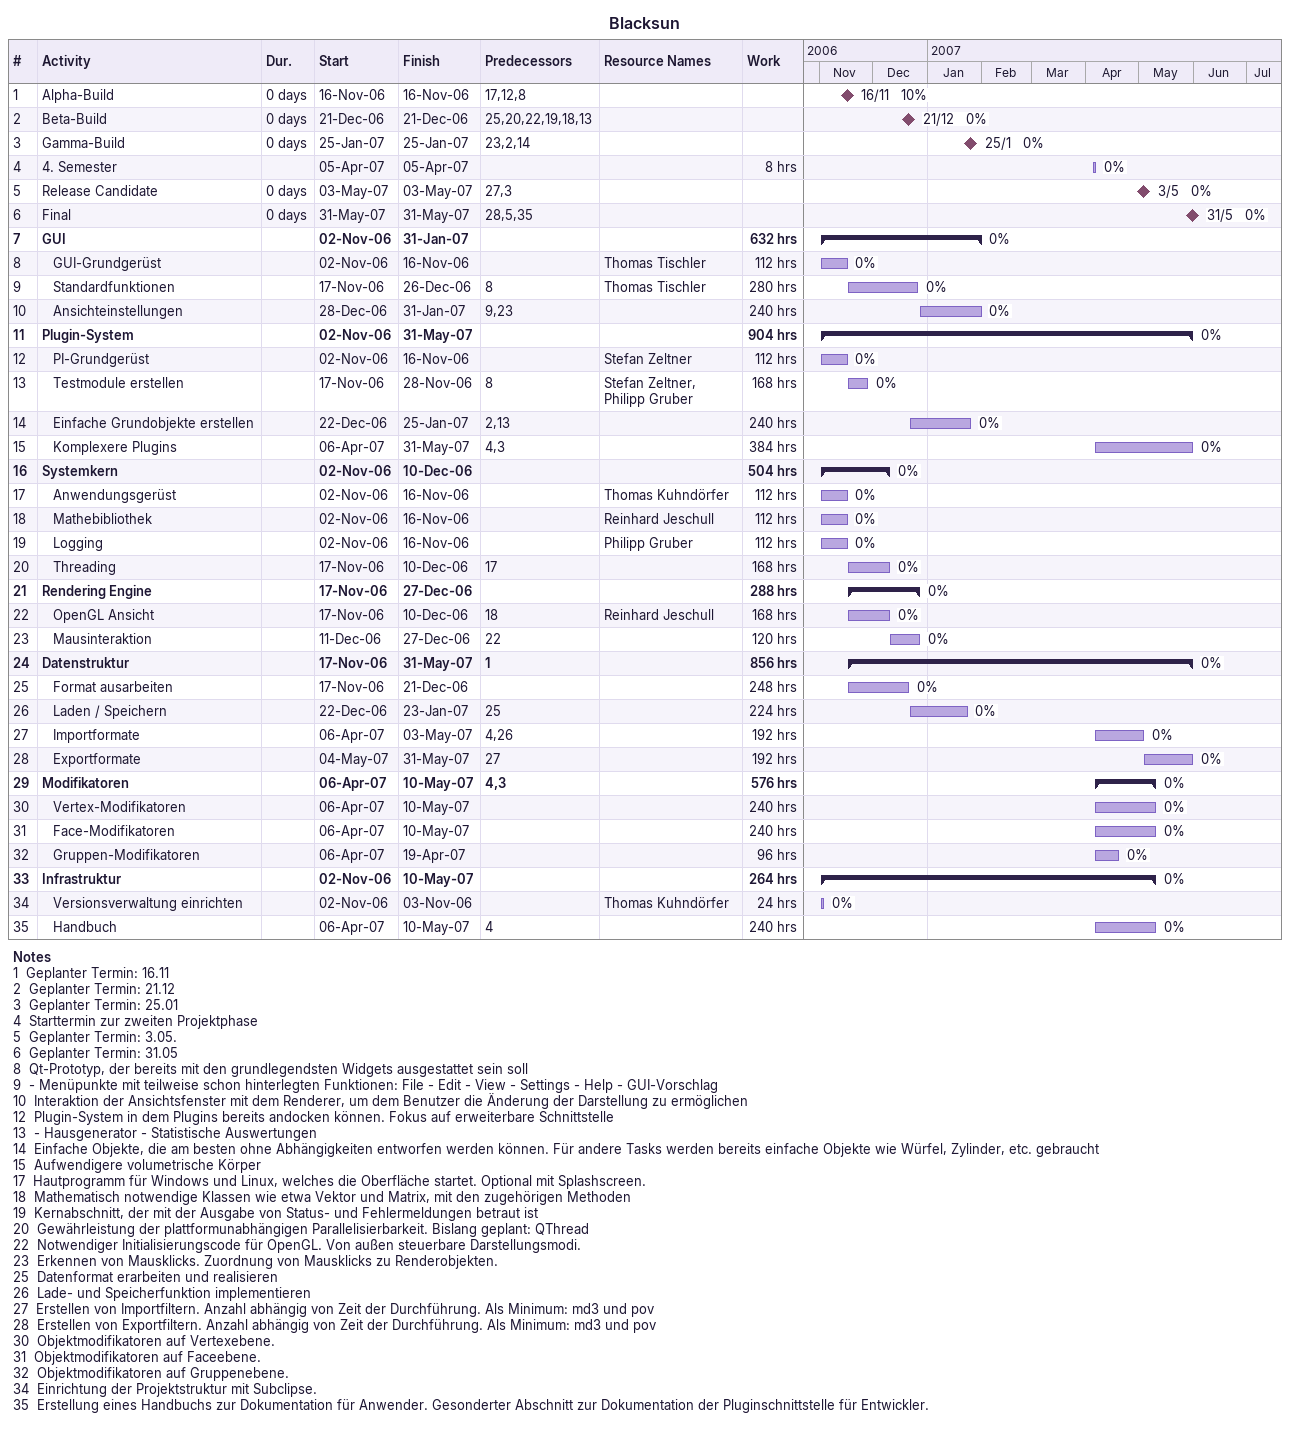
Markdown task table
Blacksun

| ID | Level | Task | Duration | Start | Finish | Predecessors | Resources | % complete | Work (h) |
|---|---|---|---|---|---|---|---|---|---|
| 1 | 1 | Alpha-Build | 0d | 2006-11-16 | 2006-11-16 | 17, 12, 8 |  | 10 |  |
| 2 | 1 | Beta-Build | 0d | 2006-12-21 | 2006-12-21 | 25, 20, 22, 19, 18, 13 |  | 0 |  |
| 3 | 1 | Gamma-Build | 0d | 2007-01-25 | 2007-01-25 | 23, 2, 14 |  | 0 |  |
| 4 | 1 | 4. Semester |  | 2007-04-05 | 2007-04-05 |  |  | 0 | 8 |
| 5 | 1 | Release Candidate | 0d | 2007-05-03 | 2007-05-03 | 27, 3 |  | 0 |  |
| 6 | 1 | Final | 0d | 2007-05-31 | 2007-05-31 | 28, 5, 35 |  | 0 |  |
| 7 | 1 | **GUI** |  | 2006-11-02 | 2007-01-31 |  |  | 0 | 632 |
| 8 | 2 | GUI-Grundgerüst |  | 2006-11-02 | 2006-11-16 |  | Thomas Tischler | 0 | 112 |
| 9 | 2 | Standardfunktionen |  | 2006-11-17 | 2006-12-26 | 8 | Thomas Tischler | 0 | 280 |
| 10 | 2 | Ansichteinstellungen |  | 2006-12-28 | 2007-01-31 | 9, 23 |  | 0 | 240 |
| 11 | 1 | **Plugin-System** |  | 2006-11-02 | 2007-05-31 |  |  | 0 | 904 |
| 12 | 2 | PI-Grundgerüst |  | 2006-11-02 | 2006-11-16 |  | Stefan Zeltner | 0 | 112 |
| 13 | 2 | Testmodule erstellen |  | 2006-11-17 | 2006-11-28 | 8 | Stefan Zeltner, Philipp Gruber | 0 | 168 |
| 14 | 2 | Einfache Grundobjekte erstellen |  | 2006-12-22 | 2007-01-25 | 2, 13 |  | 0 | 240 |
| 15 | 2 | Komplexere Plugins |  | 2007-04-06 | 2007-05-31 | 4, 3 |  | 0 | 384 |
| 16 | 1 | **Systemkern** |  | 2006-11-02 | 2006-12-10 |  |  | 0 | 504 |
| 17 | 2 | Anwendungsgerüst |  | 2006-11-02 | 2006-11-16 |  | Thomas Kuhndörfer | 0 | 112 |
| 18 | 2 | Mathebibliothek |  | 2006-11-02 | 2006-11-16 |  | Reinhard Jeschull | 0 | 112 |
| 19 | 2 | Logging |  | 2006-11-02 | 2006-11-16 |  | Philipp Gruber | 0 | 112 |
| 20 | 2 | Threading |  | 2006-11-17 | 2006-12-10 | 17 |  | 0 | 168 |
| 21 | 1 | **Rendering Engine** |  | 2006-11-17 | 2006-12-27 |  |  | 0 | 288 |
| 22 | 2 | OpenGL Ansicht |  | 2006-11-17 | 2006-12-10 | 18 | Reinhard Jeschull | 0 | 168 |
| 23 | 2 | Mausinteraktion |  | 2006-12-11 | 2006-12-27 | 22 |  | 0 | 120 |
| 24 | 1 | **Datenstruktur** |  | 2006-11-17 | 2007-05-31 | 1 |  | 0 | 856 |
| 25 | 2 | Format ausarbeiten |  | 2006-11-17 | 2006-12-21 |  |  | 0 | 248 |
| 26 | 2 | Laden / Speichern |  | 2006-12-22 | 2007-01-23 | 25 |  | 0 | 224 |
| 27 | 2 | Importformate |  | 2007-04-06 | 2007-05-03 | 4, 26 |  | 0 | 192 |
| 28 | 2 | Exportformate |  | 2007-05-04 | 2007-05-31 | 27 |  | 0 | 192 |
| 29 | 1 | **Modifikatoren** |  | 2007-04-06 | 2007-05-10 | 4, 3 |  | 0 | 576 |
| 30 | 2 | Vertex-Modifikatoren |  | 2007-04-06 | 2007-05-10 |  |  | 0 | 240 |
| 31 | 2 | Face-Modifikatoren |  | 2007-04-06 | 2007-05-10 |  |  | 0 | 240 |
| 32 | 2 | Gruppen-Modifikatoren |  | 2007-04-06 | 2007-04-19 |  |  | 0 | 96 |
| 33 | 1 | **Infrastruktur** |  | 2006-11-02 | 2007-05-10 |  |  | 0 | 264 |
| 34 | 2 | Versionsverwaltung einrichten |  | 2006-11-02 | 2006-11-03 |  | Thomas Kuhndörfer | 0 | 24 |
| 35 | 2 | Handbuch |  | 2007-04-06 | 2007-05-10 | 4 |  | 0 | 240 |

Notes
- 1: Geplanter Termin: 16.11
- 2: Geplanter Termin: 21.12
- 3: Geplanter Termin: 25.01
- 4: Starttermin zur zweiten Projektphase
- 5: Geplanter Termin: 3.05.
- 6: Geplanter Termin: 31.05
- 8: Qt-Prototyp, der bereits mit den grundlegendsten Widgets ausgestattet sein soll
- 9: - Menüpunkte mit teilweise schon hinterlegten Funktionen: File - Edit - View - Settings - Help - GUI-Vorschlag
- 10: Interaktion der Ansichtsfenster mit dem Renderer, um dem Benutzer die Änderung der Darstellung zu ermöglichen
- 12: Plugin-System in dem Plugins bereits andocken können. Fokus auf erweiterbare Schnittstelle
- 13: - Hausgenerator - Statistische Auswertungen
- 14: Einfache Objekte, die am besten ohne Abhängigkeiten entworfen werden können. Für andere Tasks werden bereits einfache Objekte wie Würfel, Zylinder, etc. gebraucht
- 15: Aufwendigere volumetrische Körper
- 17: Hautprogramm für Windows und Linux, welches die Oberfläche startet. Optional mit Splashscreen.
- 18: Mathematisch notwendige Klassen wie etwa Vektor und Matrix, mit den zugehörigen Methoden
- 19: Kernabschnitt, der mit der Ausgabe von Status- und Fehlermeldungen betraut ist
- 20: Gewährleistung der plattformunabhängigen Parallelisierbarkeit. Bislang geplant: QThread
- 22: Notwendiger Initialisierungscode für OpenGL. Von außen steuerbare Darstellungsmodi.
- 23: Erkennen von Mausklicks. Zuordnung von Mausklicks zu Renderobjekten.
- 25: Datenformat erarbeiten und realisieren
- 26: Lade- und Speicherfunktion implementieren
- 27: Erstellen von Importfiltern. Anzahl abhängig von Zeit der Durchführung. Als Minimum: md3 und pov
- 28: Erstellen von Exportfiltern. Anzahl abhängig von Zeit der Durchführung. Als Minimum: md3 und pov
- 30: Objektmodifikatoren auf Vertexebene.
- 31: Objektmodifikatoren auf Faceebene.
- 32: Objektmodifikatoren auf Gruppenebene.
- 34: Einrichtung der Projektstruktur mit Subclipse.
- 35: Erstellung eines Handbuchs zur Dokumentation für Anwender. Gesonderter Abschnitt zur Dokumentation der Pluginschnittstelle für Entwickler.
